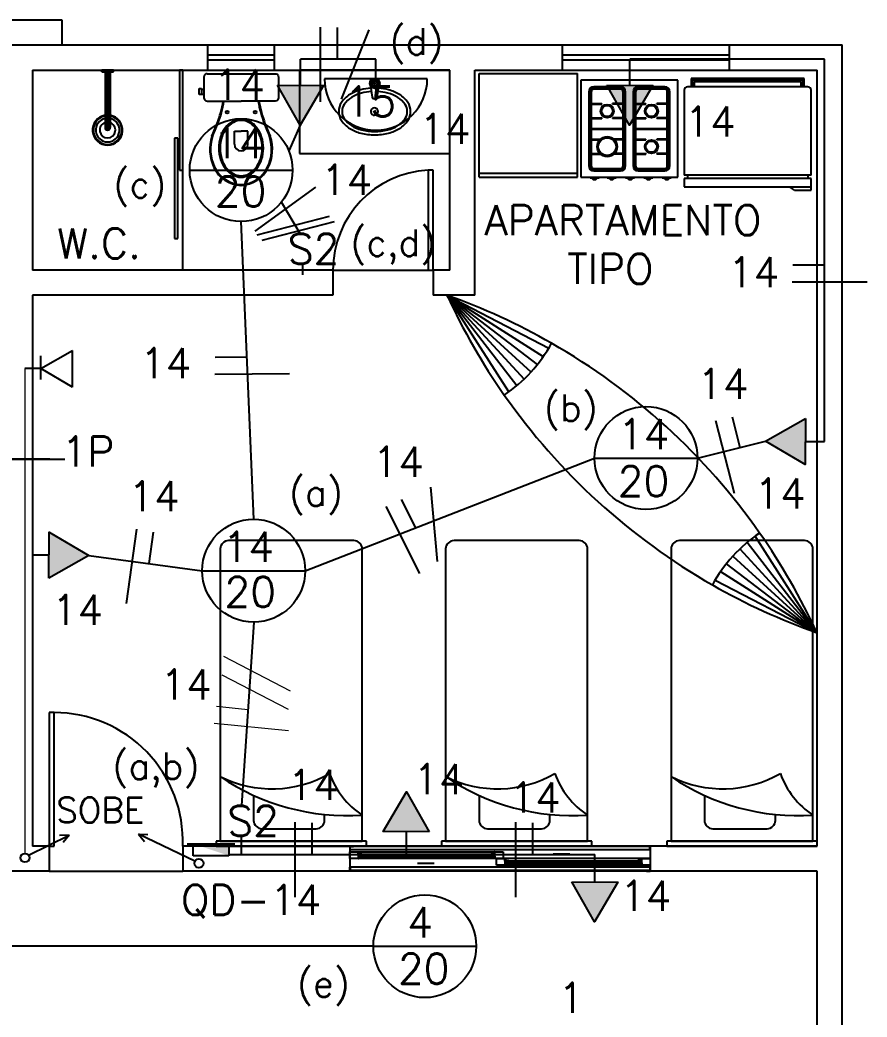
# Model space of a CAD drawing. Extents: x 1.6 to 100.8, y -3.3 to 55.9.
# Drawn here: x 59.23 to 64.31, y 29.03 to 35 of the extents above; entities that cross this region are included whole.
import ezdxf

# ---------------------------------------------------------------- set-up
doc = ezdxf.new("R2010")
doc.units = 0
doc.header["$MEASUREMENT"] = 0
doc.linetypes.add('HIDDEN', pattern=[0.375, 0.25, -0.125])
doc.layers.get('0').update_dxf_attribs({"linetype": 'CONTINUOUS'})
for name, color, linetype in [('2-MATERIAIS', 2, 'CONTINUOUS'), ('FIACAO', 6, 'CONTINUOUS'), ('QUADROS', 30, 'CONTINUOUS'), ('Texto', 2, 'CONTINUOUS'), ('Tub_Eletr_parede', 3, 'CONTINUOUS'), ('Tub_Tel_piso', 230, 'HIDDEN')]:
    doc.layers.add(name, color=color, linetype=linetype)
doc.styles.add('ROMANS', font='romans.shx')
doc.styles.add('TXT_TEXTO', font='ROMANS.shx')

# ---------------------------------------------------------------- blocks, each defined once
blk = doc.blocks.new('QF')
at = {"layer": 'QUADROS'}
for p, q in [((0.05, 0.2), (0.05, -0.2)), ((-0.05, -0.15), (-0.05, 0.15)), ((-0.05, 0.15), (0.05, 0.15)), ((0.05, -0.15), (-0.05, -0.15))]:
    blk.add_line(p, q, dxfattribs=at)
blk.add_solid([(-0.05, -0.15), (0.05, 0.15), (0.05, -0.15)], dxfattribs=at)

msp = doc.modelspace()

# ---------------------------------------------------------------- linework, layer by layer
at = {"color": 8}
for p, q in [((58.9831, 35.0042), (59.4831, 35.0042)), ((59.4831, 35.0042), (59.4831, 34.8542)), ((58.1081, 34.8542), (60.3581, 34.8542)), ((60.3581, 34.8542), (60.7581, 34.8542)), ((60.3581, 34.7042), (60.3581, 34.8542)), ((60.7581, 34.8542), (62.4831, 34.8542)), ((60.7581, 34.7042), (60.7581, 34.8542)), ((62.4831, 34.8542), (63.4831, 34.8542)), ((62.4831, 34.7042), (62.4831, 34.8542)), ((63.4831, 34.8542), (64.1581, 34.8542)), ((63.4831, 34.7042), (63.4831, 34.8542)), ((64.1581, 28.8542), (64.1581, 34.8542)), ((60.3581, 34.7942), (60.7581, 34.7942)), ((62.4831, 34.7942), (63.4831, 34.7942)), ((60.3581, 34.7642), (60.7581, 34.7642)), ((62.4831, 34.7642), (63.4831, 34.7642)), ((59.3081, 34.7042), (60.3581, 34.7042)), ((59.3081, 34.7042), (59.3081, 33.5042)), ((59.7931, 34.7042), (59.7231, 34.7042)), ((59.7231, 34.7042), (59.7231, 34.6942)), ((59.7231, 34.6942), (59.7931, 34.6942)), ((59.7245, 34.6942), (59.7245, 34.7042)), ((59.7271, 34.6942), (59.7271, 34.7042)), ((59.7315, 34.6942), (59.7315, 34.7042)), ((59.7385, 34.6942), (59.7385, 34.7042)), ((59.7431, 34.6942), (59.7431, 34.3592)), ((59.7438, 34.6942), (59.7438, 34.3545)), ((59.7454, 34.6942), (59.7454, 34.3512)), ((59.7485, 34.6942), (59.7485, 34.3476)), ((59.7495, 34.6942), (59.7495, 34.7042)), ((59.7537, 34.6942), (59.7537, 34.3448)), ((59.7625, 34.6942), (59.7625, 34.3448)), ((59.7667, 34.6942), (59.7667, 34.7042)), ((59.7677, 34.6942), (59.7677, 34.3476)), ((59.7708, 34.6942), (59.7708, 34.3512)), ((59.7724, 34.6942), (59.7724, 34.3545)), ((59.7731, 34.6942), (59.7731, 34.3592)), ((59.7777, 34.6942), (59.7777, 34.7042)), ((59.7847, 34.6942), (59.7847, 34.7042)), ((59.7891, 34.6942), (59.7891, 34.7042)), ((59.7917, 34.6942), (59.7917, 34.7042)), ((59.7931, 34.6942), (59.7931, 34.7042)), ((60.2081, 34.7042), (60.1881, 34.7042)), ((60.1881, 34.7042), (60.1881, 34.1042)), ((60.2081, 33.5042), (60.2081, 34.7042)), ((60.2081, 34.1042), (60.2081, 34.7042)), ((60.3358, 34.67), (60.3344, 34.6622)), ((60.3344, 34.6622), (60.3344, 34.5383)), ((60.3401, 34.6765), (60.3358, 34.67)), ((60.3466, 34.6808), (60.3401, 34.6765)), ((60.3544, 34.6822), (60.3466, 34.6808)), ((60.3544, 34.6822), (60.7618, 34.6822)), ((60.3544, 34.6822), (60.3544, 34.6822)), ((60.3581, 34.7042), (60.7581, 34.7042)), ((60.7581, 34.7042), (61.8081, 34.7042)), ((60.7618, 34.6822), (60.7618, 34.6822)), ((60.7618, 34.6822), (60.7696, 34.6808)), ((60.7696, 34.6808), (60.7754, 34.6765)), ((60.7754, 34.6765), (60.7796, 34.67)), ((60.7796, 34.67), (60.7811, 34.6622)), ((60.7811, 34.6622), (60.7811, 34.5383)), ((61.8081, 34.7042), (60.9081, 34.7042)), ((60.9081, 34.7042), (60.9081, 34.2042)), ((61.8081, 33.5042), (61.8081, 34.7042)), ((61.8081, 34.2042), (61.8081, 34.7042)), ((61.9581, 34.7042), (62.4831, 34.7042)), ((61.9581, 33.3542), (61.9581, 34.7042)), ((61.9834, 34.6834), (62.5733, 34.6834)), ((61.9834, 34.0622), (61.9834, 34.6834)), ((62.4831, 34.7042), (63.4831, 34.7042)), ((62.5733, 34.0622), (62.5733, 34.6834)), ((63.9313, 34.6524, -0.1), (63.2535, 34.6524, -0.1)), ((63.2535, 34.6524, -0.1), (63.2535, 34.6035, -0.1)), ((63.4831, 34.7042), (64.0081, 34.7042)), ((63.9313, 34.6035, -0.1), (63.9313, 34.6524, -0.1)), ((64.0081, 30.0542), (64.0081, 34.7042)), ((60.3065, 34.5748), (60.3065, 34.5927)), ((60.3065, 34.5927), (60.3215, 34.5927)), ((60.3215, 34.5927), (60.3215, 34.5899)), ((61.3328, 34.6081), (61.3425, 34.5415)), ((61.3738, 34.5416), (61.3821, 34.6062)), ((62.593, 34.6424, 0.4), (62.593, 34.0624, 0.4)), ((63.173, 34.6424, 0.4), (62.593, 34.6424, 0.4)), ((62.8305, 34.6042, 0.4), (62.6705, 34.6042, 0.4)), ((62.8305, 34.5942, 0.4), (62.6705, 34.5942, 0.4)), ((63.0955, 34.6042, 0.4), (62.9355, 34.6042, 0.4)), ((63.0955, 34.5942, 0.4), (62.9355, 34.5942, 0.4)), ((63.173, 34.0624, 0.4), (63.173, 34.6424, 0.4)), ((63.9524, 34.6035), (63.2324, 34.6035)), ((63.9224, 34.6435, -0.1), (63.2624, 34.6435, -0.1)), ((63.2624, 34.6435, -0.1), (63.2624, 34.6035, -0.1)), ((63.9123, 34.6334, -0.1), (63.2725, 34.6334, -0.1)), ((63.2725, 34.6334, -0.1), (63.2725, 34.6035, -0.1)), ((63.9123, 34.6035, -0.1), (63.9123, 34.6334, -0.1)), ((63.9224, 34.6035, -0.1), (63.9224, 34.6435, -0.1)), ((60.3065, 34.5569), (60.3065, 34.5748)), ((60.3215, 34.5569), (60.3065, 34.5569)), ((60.3215, 34.5899), (60.3215, 34.5598)), ((60.3215, 34.5899), (60.3344, 34.5899)), ((60.3215, 34.5569), (60.3215, 34.5598)), ((60.3215, 34.5598), (60.3344, 34.5598)), ((60.3344, 34.5383), (60.3344, 34.5383)), ((60.3344, 34.5383), (60.3358, 34.5305)), ((60.7811, 34.5383), (60.7796, 34.5305)), ((60.7811, 34.5383), (60.7811, 34.5383)), ((61.3504, 34.5342), (61.3658, 34.5342)), ((62.6405, 34.5742, 0.4), (62.6405, 34.1292, 0.4)), ((62.6505, 34.5742, 0.4), (62.6505, 34.1292, 0.4)), ((62.6555, 34.5742, 0.4), (62.6555, 34.1292, 0.4)), ((62.8305, 34.5892, 0.4), (62.6705, 34.5892, 0.4)), ((62.8455, 34.1292, 0.4), (62.8455, 34.5742, 0.4)), ((62.8505, 34.1292, 0.4), (62.8505, 34.5742, 0.4)), ((62.8605, 34.1292, 0.4), (62.8605, 34.5742, 0.4)), ((62.9055, 34.5742, 0.4), (62.9055, 34.1292, 0.4)), ((62.9155, 34.5742, 0.4), (62.9155, 34.1292, 0.4)), ((62.9205, 34.5742, 0.4), (62.9205, 34.1292, 0.4)), ((63.0955, 34.5892, 0.4), (62.9355, 34.5892, 0.4)), ((63.1105, 34.1292, 0.4), (63.1105, 34.5742, 0.4)), ((63.1155, 34.1292, 0.4), (63.1155, 34.5742, 0.4)), ((63.1255, 34.1292, 0.4), (63.1255, 34.5742, 0.4)), ((63.2124, 34.5835), (63.2124, 34.0735)), ((63.9724, 34.0735), (63.9724, 34.5835)), ((60.3358, 34.5305), (60.3401, 34.524)), ((60.3401, 34.524), (60.3466, 34.5197)), ((60.3466, 34.5197), (60.3544, 34.5183)), ((60.3544, 34.5183), (60.5577, 34.5183)), ((60.4554, 34.5176), (60.4556, 34.5183)), ((60.4554, 34.5176), (60.4554, 34.5176)), ((60.7618, 34.5183), (60.5577, 34.5183)), ((60.6601, 34.5176), (60.6599, 34.5183)), ((60.6601, 34.5176), (60.6601, 34.5176)), ((60.7696, 34.5197), (60.7618, 34.5183)), ((60.7754, 34.524), (60.7696, 34.5197)), ((60.7796, 34.5305), (60.7754, 34.524)), ((62.6555, 34.5042, 0.4), (62.7181, 34.5042, 0.4)), ((62.6555, 34.4992, 0.4), (62.7181, 34.4992, 0.4)), ((62.7181, 34.4992, 0.4), (62.7181, 34.5042, 0.4)), ((62.7828, 34.4992, 0.4), (62.7828, 34.5042, 0.4)), ((62.8455, 34.5042, 0.4), (62.7828, 34.5042, 0.4)), ((62.8455, 34.4992, 0.4), (62.7828, 34.4992, 0.4)), ((62.9205, 34.5042, 0.4), (62.9831, 34.5042, 0.4)), ((62.9205, 34.4992, 0.4), (62.9831, 34.4992, 0.4)), ((62.9831, 34.4992, 0.4), (62.9831, 34.5042, 0.4)), ((63.0478, 34.4992, 0.4), (63.0478, 34.5042, 0.4)), ((63.1105, 34.5042, 0.4), (63.0478, 34.5042, 0.4)), ((63.1105, 34.4992, 0.4), (63.0478, 34.4992, 0.4)), ((62.6555, 34.4177, 0.4), (62.7181, 34.4177, 0.4)), ((62.7181, 34.4177, 0.4), (62.7181, 34.4127, 0.4)), ((62.8455, 34.4177, 0.4), (62.7828, 34.4177, 0.4)), ((62.7828, 34.4177, 0.4), (62.7828, 34.4127, 0.4)), ((62.9205, 34.4177, 0.4), (62.9831, 34.4177, 0.4)), ((62.9831, 34.4177, 0.4), (62.9831, 34.4127, 0.4)), ((63.0478, 34.4177, 0.4), (63.0478, 34.4127, 0.4)), ((63.1105, 34.4177, 0.4), (63.0478, 34.4177, 0.4)), ((62.6555, 34.4127, 0.4), (62.7181, 34.4127, 0.4)), ((62.6555, 34.3542, 0.4), (62.8455, 34.3542, 0.4)), ((62.8455, 34.4127, 0.4), (62.7828, 34.4127, 0.4)), ((62.9205, 34.4127, 0.4), (62.9831, 34.4127, 0.4)), ((62.9205, 34.3542, 0.4), (63.1105, 34.3542, 0.4)), ((63.1105, 34.4127, 0.4), (63.0478, 34.4127, 0.4)), ((60.1781, 34.2954), (60.1581, 34.2954)), ((60.1581, 34.2954), (60.1581, 33.6954)), ((60.1781, 33.6954), (60.1781, 34.2954)), ((60.5177, 34.2599), (60.5177, 34.3372)), ((60.5177, 34.3372), (60.5585, 34.3372)), ((60.5985, 34.3372), (60.5577, 34.3372)), ((60.5985, 34.2599), (60.5985, 34.3372)), ((62.6555, 34.3492, 0.4), (62.8455, 34.3492, 0.4)), ((62.9205, 34.3492, 0.4), (63.1105, 34.3492, 0.4)), ((62.6555, 34.2906, 0.4), (62.7181, 34.2906, 0.4)), ((62.6555, 34.2856, 0.4), (62.7181, 34.2856, 0.4)), ((62.7181, 34.2856, 0.4), (62.7181, 34.2906, 0.4)), ((62.7828, 34.2856, 0.4), (62.7828, 34.2906, 0.4)), ((62.8455, 34.2906, 0.4), (62.7828, 34.2906, 0.4)), ((62.8455, 34.2856, 0.4), (62.7828, 34.2856, 0.4)), ((62.9205, 34.2906, 0.4), (62.9831, 34.2906, 0.4)), ((62.9205, 34.2856, 0.4), (62.9831, 34.2856, 0.4)), ((62.9831, 34.2856, 0.4), (62.9831, 34.2906, 0.4)), ((63.0478, 34.2856, 0.4), (63.0478, 34.2906, 0.4)), ((63.1105, 34.2906, 0.4), (63.0478, 34.2906, 0.4)), ((63.1105, 34.2856, 0.4), (63.0478, 34.2856, 0.4)), ((60.9081, 34.2042), (61.8081, 34.2042)), ((62.6555, 34.2042, 0.4), (62.7181, 34.2042, 0.4)), ((62.6555, 34.1992, 0.4), (62.7181, 34.1992, 0.4)), ((62.7181, 34.2042, 0.4), (62.7181, 34.1992, 0.4)), ((62.8455, 34.2042, 0.4), (62.7828, 34.2042, 0.4)), ((62.7828, 34.2042, 0.4), (62.7828, 34.1992, 0.4)), ((62.8455, 34.1992, 0.4), (62.7828, 34.1992, 0.4)), ((62.9205, 34.2042, 0.4), (62.9831, 34.2042, 0.4)), ((62.9205, 34.1992, 0.4), (62.9831, 34.1992, 0.4)), ((62.9831, 34.2042, 0.4), (62.9831, 34.1992, 0.4)), ((63.0478, 34.2042, 0.4), (63.0478, 34.1992, 0.4)), ((63.1105, 34.2042, 0.4), (63.0478, 34.2042, 0.4)), ((63.1105, 34.1992, 0.4), (63.0478, 34.1992, 0.4)), ((60.1881, 34.1042), (60.2081, 34.1042)), ((61.7081, 34.1042), (61.6781, 34.1042)), ((61.6781, 34.1042), (61.6781, 33.5042)), ((61.7081, 33.5042), (61.7081, 34.1042)), ((61.9834, 34.0859), (62.5733, 34.0859)), ((61.9834, 34.0622), (62.5733, 34.0622)), ((62.593, 34.0624, 0.4), (63.173, 34.0624, 0.4)), ((62.6478, 34.0583, 0.4), (62.7017, 34.0583, 0.4)), ((62.6582, 34.0561, 0.4), (62.6671, 34.0472, 0.4)), ((62.6913, 34.0561, 0.4), (62.6582, 34.0561, 0.4)), ((62.6705, 34.1142, 0.4), (62.8305, 34.1142, 0.4)), ((62.6705, 34.1092, 0.4), (62.8305, 34.1092, 0.4)), ((62.6705, 34.0992, 0.4), (62.8305, 34.0992, 0.4)), ((62.6826, 34.0472, 0.4), (62.6913, 34.0561, 0.4)), ((62.7505, 34.0583, 0.4), (62.8044, 34.0583, 0.4)), ((62.7609, 34.0561, 0.4), (62.7699, 34.0472, 0.4)), ((62.794, 34.0561, 0.4), (62.7609, 34.0561, 0.4)), ((62.7854, 34.0472, 0.4), (62.794, 34.0561, 0.4)), ((62.8605, 34.0583, 0.4), (62.9144, 34.0583, 0.4)), ((62.8709, 34.0561, 0.4), (62.8799, 34.0472, 0.4)), ((62.904, 34.0561, 0.4), (62.8709, 34.0561, 0.4)), ((62.8954, 34.0472, 0.4), (62.904, 34.0561, 0.4)), ((62.9355, 34.1142, 0.4), (63.0955, 34.1142, 0.4)), ((62.9355, 34.1092, 0.4), (63.0955, 34.1092, 0.4)), ((62.9355, 34.0992, 0.4), (63.0955, 34.0992, 0.4)), ((62.9705, 34.0583, 0.4), (63.0244, 34.0583, 0.4)), ((62.9809, 34.0561, 0.4), (62.9899, 34.0472, 0.4)), ((63.014, 34.0561, 0.4), (62.9809, 34.0561, 0.4)), ((63.0054, 34.0472, 0.4), (63.014, 34.0561, 0.4)), ((63.0805, 34.0583, 0.4), (63.1344, 34.0583, 0.4)), ((63.0909, 34.0561, 0.4), (63.0999, 34.0472, 0.4)), ((63.124, 34.0561, 0.4), (63.0909, 34.0561, 0.4)), ((63.1154, 34.0472, 0.4), (63.124, 34.0561, 0.4)), ((63.9724, 34.0735), (63.2124, 34.0735)), ((63.2324, 34.0735), (63.2324, 34.0535)), ((63.9524, 34.0735), (63.9524, 34.0535)), ((62.6671, 34.0472, 0.4), (62.6826, 34.0472, 0.4)), ((62.7699, 34.0472, 0.4), (62.7854, 34.0472, 0.4)), ((62.8799, 34.0472, 0.4), (62.8954, 34.0472, 0.4)), ((62.9899, 34.0472, 0.4), (63.0054, 34.0472, 0.4)), ((63.0999, 34.0472, 0.4), (63.1154, 34.0472, 0.4)), ((63.9724, 34.0535), (63.2124, 34.0535)), ((63.2124, 34.0535), (63.2124, 34.0035)), ((63.2124, 34.0035), (63.9724, 34.0035)), ((63.8724, 33.9835), (63.8424, 34.0035)), ((63.9724, 33.9835), (63.9724, 34.0535)), ((63.8724, 33.9835), (63.9724, 33.9835)), ((60.1581, 33.6954), (60.1781, 33.6954)), ((61.1081, 33.5042), (59.3081, 33.5042)), ((61.1081, 33.5042), (61.7081, 33.5042)), ((61.1081, 33.5042), (61.1081, 33.3542)), ((61.6781, 33.5042), (61.7081, 33.5042)), ((61.7081, 33.5042), (61.7081, 33.3542)), ((61.8081, 33.5042), (61.7081, 33.5042)), ((61.1081, 33.3542), (59.3081, 33.3542)), ((59.3081, 33.3542), (59.3081, 30.0542)), ((61.9581, 33.3542), (61.7081, 33.3542)), ((62.2944, 32.8947), (61.7908, 33.3542)), ((62.333, 32.94), (61.7908, 33.3542)), ((61.7908, 33.3542), (62.2525, 32.8526)), ((62.2085, 32.8124), (61.7908, 33.3542)), ((61.7908, 33.3542), (62.368, 32.9883)), ((62.1613, 32.7755), (61.7908, 33.3542)), ((61.7908, 33.3542), (62.4006, 33.0384)), ((64.0071, 31.3322), (63.6369, 31.9106)), ((61.2331, 31.8842), (60.4831, 31.8842)), ((62.5831, 31.8842), (61.8331, 31.8842)), ((63.9331, 31.8842), (63.1831, 31.8842)), ((64.0071, 31.3322), (63.5899, 31.8735)), ((60.4331, 31.8342), (60.4331, 30.0842)), ((61.2831, 30.0842), (61.2831, 31.8342)), ((61.7831, 31.8342), (61.7831, 30.0842)), ((62.6331, 30.0842), (62.6331, 31.8342)), ((63.1331, 31.8342), (63.1331, 30.0842)), ((63.5035, 31.7917), (64.0071, 31.3322)), ((63.545, 31.8343), (64.0071, 31.3322)), ((63.9831, 30.0842), (63.9831, 31.8342)), ((64.0071, 31.3322), (63.4654, 31.746)), ((63.4293, 31.6985), (64.0071, 31.3322)), ((63.3969, 31.6482), (64.0071, 31.3322)), ((59.4381, 30.8542), (59.4081, 30.8542)), ((59.4081, 30.8542), (59.4081, 30.0542)), ((59.4381, 30.0542), (59.4381, 30.8542)), ((60.633, 30.3512), (60.633, 30.2081)), ((61.983, 30.3512), (61.983, 30.2081)), ((63.333, 30.3512), (63.333, 30.2081)), ((61.0579, 30.2081), (61.0579, 30.2435)), ((62.4079, 30.2081), (62.4079, 30.2435)), ((63.7579, 30.2081), (63.7579, 30.2435)), ((60.683, 30.1581), (61.0079, 30.1581)), ((62.033, 30.1581), (62.3579, 30.1581)), ((63.383, 30.1581), (63.7079, 30.1581)), ((59.4081, 30.0542), (59.3081, 30.0542)), ((59.4081, 30.0542), (59.4081, 29.9042)), ((59.4081, 30.0542), (59.4381, 30.0542)), ((61.2081, 30.0542), (60.2081, 30.0542)), ((60.2081, 30.0542), (60.2081, 29.9042)), ((61.3081, 30.0842), (60.4081, 30.0842)), ((60.4081, 30.0842), (60.4081, 30.0542)), ((60.4081, 30.0542), (61.3081, 30.0542)), ((60.4331, 30.0842), (61.2831, 30.0842)), ((61.2081, 30.0542), (61.2081, 29.9042)), ((61.2311, 30.0542), (61.2081, 30.0542)), ((61.2081, 30.0542), (61.2081, 30.0312)), ((63.0081, 30.0542), (61.2111, 30.0542)), ((61.2311, 30.0512), (61.2311, 30.0542)), ((61.3081, 30.0542), (61.3081, 30.0842)), ((62.6581, 30.0842), (61.7581, 30.0842)), ((61.7581, 30.0842), (61.7581, 30.0542)), ((61.7581, 30.0542), (62.6581, 30.0542)), ((61.7831, 30.0842), (62.6331, 30.0842)), ((62.6581, 30.0542), (62.6581, 30.0842)), ((62.9851, 30.0512), (62.9851, 30.0542)), ((62.9851, 30.0542), (63.0081, 30.0542)), ((64.0081, 30.0542), (63.0081, 30.0542)), ((63.0081, 30.0542), (63.0081, 29.9042)), ((63.0081, 30.0542), (63.0081, 30.0312)), ((64.0081, 30.0842), (63.1081, 30.0842)), ((63.1081, 30.0842), (63.1081, 30.0542)), ((63.1081, 30.0542), (64.0081, 30.0542)), ((63.1331, 30.0842), (63.9831, 30.0842)), ((64.0081, 30.0542), (64.0081, 30.0842)), ((61.2081, 30.0312), (61.2111, 30.0312)), ((61.2081, 30.0192), (62.1281, 30.0192)), ((61.2081, 29.9792), (61.2081, 30.0192)), ((61.2081, 30.0192), (61.2581, 30.0192)), ((63.0051, 30.0512), (61.2111, 30.0512)), ((61.2111, 30.0312), (61.2111, 30.0512)), ((61.2111, 30.0512), (61.2311, 30.0512)), ((63.0051, 30.0312), (61.2111, 30.0312)), ((61.2581, 30.0192), (61.2611, 30.0192)), ((61.2581, 30.0042), (61.2581, 30.0192)), ((61.2581, 30.0192), (61.2581, 29.9792)), ((61.2811, 30.0042), (61.2581, 30.0042)), ((61.2581, 30.0042), (61.2581, 29.9942)), ((62.0781, 30.0042), (61.2581, 30.0042)), ((61.2811, 29.9942), (61.2581, 29.9942)), ((61.2581, 29.9942), (61.2581, 29.9792)), ((61.2581, 29.9942), (62.0781, 29.9942)), ((61.2611, 30.0192), (61.2611, 30.0072)), ((61.2611, 30.0072), (61.2811, 30.0072)), ((61.2811, 30.0072), (61.2811, 30.0042)), ((61.2811, 29.9912), (61.2811, 29.9942)), ((62.0751, 30.0072), (62.0551, 30.0072)), ((62.0551, 30.0072), (62.0551, 30.0042)), ((62.0551, 30.0042), (62.0781, 30.0042)), ((62.0551, 29.9912), (62.0551, 29.9942)), ((62.0551, 29.9942), (62.0781, 29.9942)), ((62.0781, 30.0192), (62.0751, 30.0192)), ((62.0751, 30.0192), (62.0751, 30.0072)), ((62.0781, 30.0042), (62.0781, 30.0192)), ((62.0781, 29.9792), (62.0781, 30.0192)), ((62.0781, 30.0192), (62.1281, 30.0192)), ((62.0781, 29.9942), (62.0781, 30.0042)), ((62.0781, 29.9942), (62.0781, 29.9792)), ((62.1281, 30.0192), (62.1281, 29.9792)), ((62.4777, 30.005), (62.4277, 30.005)), ((62.5277, 30.005), (62.4777, 30.005)), ((63.0051, 30.0512), (62.9851, 30.0512)), ((63.0051, 30.0312), (63.0051, 30.0512)), ((63.0081, 30.0312), (63.0051, 30.0312)), ((63.0081, 29.9792), (61.2081, 29.9792)), ((61.2581, 29.9792), (61.2081, 29.9792)), ((61.2581, 29.9792), (61.2611, 29.9792)), ((61.2611, 29.9792), (61.2611, 29.9912)), ((61.2611, 29.9912), (61.2811, 29.9912)), ((61.6145, 29.9523), (61.6645, 29.9523)), ((61.6645, 29.9523), (61.7145, 29.9523)), ((62.0751, 29.9912), (62.0551, 29.9912)), ((62.0751, 29.9792), (62.0751, 29.9912)), ((62.0781, 29.9792), (62.0751, 29.9792)), ((62.1281, 29.9792), (62.0781, 29.9792)), ((62.0881, 29.9392), (62.0881, 29.9792)), ((62.0881, 29.9792), (62.1381, 29.9792)), ((63.0081, 29.9392), (62.0881, 29.9392)), ((62.1381, 29.9392), (62.0881, 29.9392)), ((62.1381, 29.9792), (62.1411, 29.9792)), ((62.1381, 29.9642), (62.1381, 29.9792)), ((62.1381, 29.9792), (62.1381, 29.9392)), ((62.1381, 29.9642), (62.1381, 29.9542)), ((62.9581, 29.9642), (62.1381, 29.9642)), ((62.1611, 29.9642), (62.1381, 29.9642)), ((62.1381, 29.9542), (62.9581, 29.9542)), ((62.1611, 29.9542), (62.1381, 29.9542)), ((62.1381, 29.9542), (62.1381, 29.9392)), ((62.1381, 29.9392), (62.1411, 29.9392)), ((62.1411, 29.9792), (62.1411, 29.9672)), ((62.1411, 29.9672), (62.1611, 29.9672)), ((62.1411, 29.9392), (62.1411, 29.9512)), ((62.1411, 29.9512), (62.1611, 29.9512)), ((62.1611, 29.9672), (62.1611, 29.9642)), ((62.1611, 29.9512), (62.1611, 29.9542)), ((62.9551, 29.9672), (62.9351, 29.9672)), ((62.9351, 29.9672), (62.9351, 29.9642)), ((62.9351, 29.9642), (62.9581, 29.9642)), ((62.9351, 29.9512), (62.9351, 29.9542)), ((62.9351, 29.9542), (62.9581, 29.9542)), ((62.9551, 29.9512), (62.9351, 29.9512)), ((62.9581, 29.9792), (62.9551, 29.9792)), ((62.9551, 29.9792), (62.9551, 29.9672)), ((62.9551, 29.9392), (62.9551, 29.9512)), ((62.9581, 29.9392), (62.9551, 29.9392)), ((62.9581, 29.9642), (62.9581, 29.9792)), ((62.9581, 29.9392), (62.9581, 29.9792)), ((62.9581, 29.9792), (63.0081, 29.9792)), ((62.9581, 29.9542), (62.9581, 29.9642)), ((62.9581, 29.9542), (62.9581, 29.9392)), ((63.0081, 29.9392), (62.9581, 29.9392)), ((63.0081, 29.9792), (63.0081, 29.9392)), ((59.4081, 29.9042), (59.0581, 29.9042)), ((59.4081, 29.9042), (60.2081, 29.9042)), ((61.2081, 29.9042), (60.2081, 29.9042)), ((61.2081, 29.9272), (61.2111, 29.9272)), ((61.2081, 29.9042), (61.2081, 29.9272)), ((61.2311, 29.9042), (61.2081, 29.9042)), ((63.0051, 29.9272), (61.2111, 29.9272)), ((61.2111, 29.9272), (61.2111, 29.9072)), ((63.0051, 29.9072), (61.2111, 29.9072)), ((61.2111, 29.9072), (61.2311, 29.9072)), ((63.0051, 29.9042), (61.2111, 29.9042)), ((61.2311, 29.9072), (61.2311, 29.9042)), ((63.0051, 29.9072), (62.9851, 29.9072)), ((62.9851, 29.9072), (62.9851, 29.9042)), ((62.9851, 29.9042), (63.0081, 29.9042)), ((63.0081, 29.9272), (63.0051, 29.9272)), ((63.0051, 29.9272), (63.0051, 29.9072)), ((63.0081, 29.9042), (63.0081, 29.9272)), ((64.0081, 29.9042), (63.0081, 29.9042)), ((64.0081, 28.8542), (64.0081, 29.9042))]:
    msp.add_line(p, q, dxfattribs=at)
for centre, radius in [((61.3581, 34.6242), 0.03), ((61.3581, 34.6242), 0.0261), ((61.3581, 34.6242), 0.0151), ((61.3581, 34.6242), 0.00444), ((62.7505, 34.4584, 0.4), 0.04), ((62.7505, 34.4584, 0.4), 0.033), ((63.0155, 34.4584, 0.4), 0.04), ((63.0155, 34.4584, 0.4), 0.033), ((60.474, 34.4514), 0.00752), ((60.6422, 34.4514), 0.00752), ((62.7505, 34.2449, 0.4), 0.06), ((62.7505, 34.2449, 0.4), 0.053), ((63.0155, 34.2449, 0.4), 0.04), ((63.0155, 34.2449, 0.4), 0.033)]:
    msp.add_circle(centre, radius, dxfattribs=at)
for centre, radius, start, end in [((61.36, 34.2468), 0.3489, 94.15013, 104.16933), ((61.332, 34.6392), 0.0151, 270, 30), ((61.332, 34.6091), 0.0151, 330, 90), ((61.3581, 34.6543), 0.0151, 210, 330), ((61.3581, 34.5941), 0.0151, 30, 150), ((61.3842, 34.6392), 0.0151, 150, 270), ((61.3842, 34.6091), 0.0151, 90, 210), ((61.3553, 34.2458), 0.3499, 75.83714, 85.84591), ((62.6705, 34.5742, 0.4), 0.03, 90, 180), ((62.6705, 34.5742, 0.4), 0.02, 90, 180), ((62.8305, 34.5742, 0.4), 0.03, 0, 90), ((62.8305, 34.5742, 0.4), 0.02, 0, 90), ((62.9355, 34.5742, 0.4), 0.03, 90, 180), ((62.9355, 34.5742, 0.4), 0.02, 90, 180), ((63.0955, 34.5742, 0.4), 0.03, 0, 90), ((63.0955, 34.5742, 0.4), 0.02, 360, 90), ((63.2324, 34.5835), 0.02, 90, 180), ((63.9524, 34.5835), 0.02, 0, 90), ((61.2951, 34.4169), 0.1648, 121.51159, 145.95593), ((61.2951, 34.4169), 0.1448, 121.51159, 145.95593), ((61.3329, 34.3552), 0.2372, 104.24882, 121.51159), ((61.3329, 34.3552), 0.2172, 104.24882, 121.51159), ((61.3627, 34.2337), 0.3423, 94.20481, 104.06872), ((61.3504, 34.5422), 0.008, 185.23118, 269.96934), ((61.3658, 34.5422), 0.008, 269.96934, 355.87254), ((61.3577, 34.2575), 0.318, 75.75118, 86.33479), ((61.3826, 34.3552), 0.2172, 58.48841, 75.75118), ((61.3826, 34.3552), 0.2372, 58.48841, 75.75118), ((61.4204, 34.4169), 0.1448, 34.04407, 58.48841), ((61.4204, 34.4169), 0.1648, 34.04407, 58.48841), ((62.6705, 34.5742, 0.4), 0.015, 90, 180), ((62.8305, 34.5742, 0.4), 0.015, 0, 90), ((62.9355, 34.5742, 0.4), 0.015, 90, 180), ((63.0955, 34.5742, 0.4), 0.015, 360, 90), ((59.6993, 34.6487), 0.7626, 339.69088, 350.16298), ((59.6993, 34.6487), 0.7673, 339.69088, 350.16298), ((61.4161, 34.6487), 0.7673, 189.83702, 200.30912), ((61.4161, 34.6487), 0.7626, 189.83702, 200.30912), ((61.2379, 34.4556), 0.0957, 145.95593, 180), ((61.2379, 34.4556), 0.0757, 145.95593, 180), ((61.3561, 34.4551), 0.0218, 319.23397, 139.23397), ((61.4776, 34.4556), 0.0757, 0, 34.04407), ((61.4776, 34.4556), 0.0957, 0, 34.04407), ((59.7581, 34.3442), 0.09, 99.59407, 80.40593), ((59.7581, 34.3442), 0.0854, 100.80692, 79.19308), ((59.7581, 34.3442), 0.0709, 102.20911, 77.79089), ((61.2379, 34.4556), 0.0957, 180, 214.04407), ((61.2379, 34.4556), 0.0757, 180, 214.04407), ((61.3561, 34.4551), 0.0218, 139.23397, 319.23397), ((61.4776, 34.4556), 0.0757, 325.95593, 360), ((61.4776, 34.4556), 0.0957, 325.95593, 360), ((59.7581, 34.3442), 0.0469, 108.64821, 71.35179), ((59.7581, 34.3638), 0.0157, 197.12694, 342.87306), ((59.7581, 34.361), 0.0151, 186.75622, 353.24378), ((59.7581, 34.3745), 0.0215, 225.64197, 314.35803), ((59.7581, 34.3592), 0.015, 180, 0), ((33.7451, 45.4208), 28.863, 337.3538, 337.51832), ((35.1832, 44.8221), 27.3099, 337.35144, 337.52574), ((60.605, 34.2507), 0.1784, 142.51776, 162.37842), ((60.604, 34.2504), 0.1702, 142.51776, 162.37842), ((60.5761, 34.2728), 0.142, 118.37615, 142.51776), ((60.5757, 34.2721), 0.1345, 118.37615, 142.51776), ((60.5577, 34.3068), 0.1034, 90, 118.37615), ((60.5577, 34.3054), 0.0966, 90, 118.37615), ((60.5577, 34.3068), 0.1034, 61.62385, 90), ((60.5577, 34.3054), 0.0966, 61.62385, 90), ((60.5397, 34.2721), 0.1345, 37.48224, 61.62385), ((60.5394, 34.2728), 0.142, 37.48224, 61.62385), ((60.5114, 34.2504), 0.1702, 17.62158, 37.48224), ((60.5105, 34.2507), 0.1784, 17.62158, 37.48224), ((85.9323, 44.8221), 27.3099, 202.47426, 202.64856), ((87.3704, 45.4208), 28.863, 202.48168, 202.6462), ((61.2951, 34.4942), 0.1648, 214.04407, 238.48841), ((61.2951, 34.4942), 0.1448, 214.04407, 238.48841), ((61.3329, 34.5559), 0.2372, 238.48841, 255.75118), ((61.3329, 34.5559), 0.2172, 238.48841, 255.75118), ((61.3826, 34.5559), 0.2172, 284.24882, 301.51159), ((61.3826, 34.5559), 0.2372, 284.24882, 301.51159), ((61.4204, 34.4942), 0.1448, 301.51159, 325.95593), ((61.4204, 34.4942), 0.1648, 301.51159, 325.95593), ((60.6252, 34.2291), 0.2549, 162.09039, 205.44583), ((60.6215, 34.2288), 0.2467, 161.86702, 205.76246), ((60.6505, 34.2362), 0.2261, 162.37842, 180), ((60.6486, 34.2362), 0.2169, 162.37842, 180), ((60.4669, 34.2362), 0.2169, 0, 17.62158), ((60.465, 34.2362), 0.2261, 0, 17.62158), ((60.494, 34.2288), 0.2467, 334.23754, 18.13298), ((60.4902, 34.2291), 0.2549, 334.55417, 17.90961), ((61.3577, 34.6536), 0.338, 255.75118, 270), ((61.3577, 34.6536), 0.318, 255.75118, 270), ((61.3577, 34.6536), 0.318, 270, 284.24882), ((61.3577, 34.6536), 0.338, 270, 284.24882), ((60.6505, 34.2362), 0.2261, 180, 197.62158), ((60.6486, 34.2362), 0.2169, 180, 197.62158), ((60.5581, 34.2599), 0.0404, 180, 0), ((60.4669, 34.2362), 0.2169, 342.37842, 0), ((60.465, 34.2362), 0.2261, 342.37842, 0), ((60.566, 34.2021), 0.1898, 205.76246, 267.20811), ((60.566, 34.2021), 0.1851, 205.76246, 267.20811), ((60.605, 34.2218), 0.1784, 197.62158, 217.48224), ((60.604, 34.2221), 0.1702, 197.62158, 217.48224), ((60.5757, 34.2004), 0.1345, 217.48224, 241.62385), ((60.5494, 34.2021), 0.1851, 272.79189, 334.23754), ((60.5494, 34.2021), 0.1898, 272.79189, 334.23754), ((60.5397, 34.2004), 0.1345, 298.37615, 322.51776), ((60.5114, 34.2221), 0.1702, 322.51776, 342.37842), ((60.5105, 34.2218), 0.1784, 322.51776, 342.37842), ((62.6705, 34.1292, 0.4), 0.03, 180, 270), ((62.6705, 34.1292, 0.4), 0.02, 180, 270), ((62.6705, 34.1292, 0.4), 0.015, 180, 270), ((62.8305, 34.1292, 0.4), 0.03, 270, 0), ((62.8305, 34.1292, 0.4), 0.02, 270, 360), ((62.8305, 34.1292, 0.4), 0.015, 270, 360), ((62.9355, 34.1292, 0.4), 0.03, 180, 270), ((62.9355, 34.1292, 0.4), 0.02, 180, 270), ((62.9355, 34.1292, 0.4), 0.015, 180, 270), ((63.0955, 34.1292, 0.4), 0.015, 270, 0), ((63.0955, 34.1292, 0.4), 0.02, 270, 0), ((63.0955, 34.1292, 0.4), 0.03, 270, 0), ((60.5761, 34.1997), 0.142, 217.48224, 241.62385), ((60.5577, 34.1657), 0.1034, 241.62385, 270), ((60.5577, 34.1671), 0.0966, 241.62385, 270), ((60.5577, 34.1671), 0.0966, 270, 298.37615), ((60.5577, 34.1657), 0.1034, 270, 298.37615), ((60.5394, 34.1997), 0.142, 298.37615, 322.51776), ((61.7089, 33.5042), 0.6008, 92.9376, 180), ((60.5039, 29.718), 3.8571, 60.25838, 70.51033), ((65.294, 34.9684), 3.8571, 204.73957, 214.99153), ((61.6399, 33.4919), 0.886, 303.89891, 331.351), ((60.5039, 29.718), 3.8571, 34.99153, 60.25838), ((65.294, 34.9684), 3.8571, 214.99153, 240.25838), ((64.158, 31.1945), 0.886, 123.89891, 151.351), ((60.5039, 29.718), 3.8571, 24.73957, 34.99153), ((60.4831, 31.8342), 0.05, 90, 180), ((61.2331, 31.8342), 0.05, 360, 90), ((61.8331, 31.8342), 0.05, 90, 180), ((62.5831, 31.8342), 0.05, 360, 90), ((63.1831, 31.8342), 0.05, 90, 180), ((63.9331, 31.8342), 0.05, 360, 90), ((65.294, 34.9684), 3.8571, 240.25838, 250.51033), ((59.4381, 30.0836), 0.7706, 357.81062, 90), ((60.743, 31.092), 0.6947, 243.50878, 299.77524), ((61.1932, 31.591), 1.3543, 235.85456, 273.80423), ((61.5606, 30.6579), 0.502, 199.67399, 236.43082), ((62.093, 31.092), 0.6947, 243.50878, 299.77524), ((62.5432, 31.591), 1.3543, 235.85456, 273.80423), ((62.9106, 30.6579), 0.502, 199.67399, 236.43082), ((63.443, 31.092), 0.6947, 243.50878, 299.77524), ((63.8932, 31.591), 1.3543, 235.85456, 273.80423), ((64.2606, 30.6579), 0.502, 199.67399, 236.43082), ((60.683, 30.3512), 0.05, 172.39713, 180), ((62.033, 30.3512), 0.05, 172.39713, 180), ((63.383, 30.3512), 0.05, 172.39713, 180), ((60.683, 30.2081), 0.05, 180, 270), ((61.0079, 30.2081), 0.05, 270, 0), ((62.033, 30.2081), 0.05, 180, 270), ((62.3579, 30.2081), 0.05, 270, 0), ((63.383, 30.2081), 0.05, 180, 270), ((63.7079, 30.2081), 0.05, 270, 0)]:
    msp.add_arc(centre, radius, start, end, dxfattribs=at)
at = {"layer": '2-MATERIAIS', "color": 4}
for p, q in [((60.9127, 34.6129), (60.9127, 34.7129)), ((62.8857, 34.6129), (62.8857, 34.7129)), ((63.9382, 32.4779), (64.0382, 32.4779)), ((59.408, 31.7972), (59.308, 31.7972)), ((61.5465, 30.1402), (61.5465, 30.0402)), ((62.6761, 29.8393), (62.6761, 29.9393))]:
    msp.add_line(p, q, dxfattribs=at)
at = {"layer": '2-MATERIAIS', "linetype": 'Continuous'}
for p, q in [((61.673, 34.6517), (61.0567, 34.6517)), ((60.25, 34.1042), (60.8662, 34.1042)), ((62.675, 32.3792), (63.2912, 32.3792)), ((60.325, 31.7042), (60.9412, 31.7042)), ((61.35, 29.4542), (61.9662, 29.4542))]:
    msp.add_line(p, q, dxfattribs=at)
at = {"layer": '2-MATERIAIS', "color": 21}
for p, q in [((59.3583, 32.9161), (59.5484, 33.0239)), ((59.3583, 32.8489), (59.3583, 32.9918)), ((59.5484, 32.8043), (59.5484, 33.0239)), ((59.3583, 32.9161), (59.2629, 32.9161)), ((59.5484, 32.8043), (59.3583, 32.9161))]:
    msp.add_line(p, q, dxfattribs=at)
at = {"layer": '2-MATERIAIS', "color": 4}
for points in [[(60.7749, 34.614), (61.0506, 34.6118), (60.9109, 34.3742)], [(62.7479, 34.614), (63.0235, 34.6118), (62.8838, 34.3742)], [(63.9392, 32.6158), (63.9371, 32.3401), (63.6994, 32.4798)], [(59.4069, 31.6594), (59.4091, 31.935), (59.6467, 31.7953)], [(61.6844, 30.1391), (61.4087, 30.1413), (61.5484, 30.3789)], [(62.5383, 29.8404), (62.8139, 29.8383), (62.6743, 29.6006)]]:
    msp.add_lwpolyline(points, close=True, dxfattribs=at)
at = {"layer": '2-MATERIAIS', "linetype": 'Continuous'}
for centre in [(60.5581, 34.1042), (62.9831, 32.3792), (60.6331, 31.7042), (61.6581, 29.4542)]:
    msp.add_circle(centre, 0.3081, dxfattribs=at)
msp.add_arc((61.3649, 34.6517), 0.3081, 180, 0, dxfattribs=at)
at = {"layer": '2-MATERIAIS', "color": 4}
for points in [[(60.7749, 34.614), (60.9109, 34.3742), (61.0506, 34.6118)], [(62.7479, 34.614), (62.8838, 34.3742), (63.0235, 34.6118)], [(63.9392, 32.6158), (63.6994, 32.4798), (63.9371, 32.3401)], [(59.4069, 31.6594), (59.6467, 31.7953), (59.4091, 31.935)], [(61.6844, 30.1391), (61.5484, 30.3789), (61.4087, 30.1413)], [(62.5383, 29.8404), (62.6743, 29.6006), (62.8139, 29.8383)]]:
    msp.add_solid(points, dxfattribs=at)
at = {"layer": 'FIACAO'}
for p, q in [((61.0308, 34.9617), (61.0308, 34.5133)), ((61.1328, 34.9581), (61.1328, 34.7685)), ((61.3231, 34.9457), (61.158, 34.5288)), ((61.0035, 34.0029), (60.641, 33.739)), ((61.086, 33.8274), (60.6517, 33.7155)), ((61.1162, 33.795), (60.682, 33.6831)), ((63.8624, 33.5361), (64.052, 33.5361)), ((63.8588, 33.4341), (64.3072, 33.4341)), ((60.4027, 32.9828), (60.5922, 32.9846)), ((60.4, 32.8808), (60.8484, 32.885)), ((63.4986, 32.6255), (63.5459, 32.442)), ((63.399, 32.6036), (63.5109, 32.1694)), ((59.4126, 32.3727), (58.9642, 32.3727)), ((59.0536, 32.3727), (59.502, 32.3727)), ((61.6931, 32.2052), (61.7322, 31.7585)), ((61.4246, 32.0887), (61.6254, 31.6877)), ((61.5174, 32.1311), (61.6023, 31.9616)), ((59.9307, 31.9521), (59.8697, 31.5079)), ((60.0312, 31.9346), (60.0054, 31.7468)), ((60.8796, 30.1974), (60.8796, 29.749)), ((60.9816, 30.1938), (60.9816, 30.0042)), ((62.2017, 30.1974), (62.2017, 29.749)), ((62.3036, 30.1938), (62.3036, 30.0042))]:
    msp.add_line(p, q, dxfattribs=at)
at = {"layer": 'FIACAO', "lineweight": 15}
for p, q in [((60.4527, 31.1911), (60.8508, 30.9848)), ((60.4415, 31.0802), (60.8396, 30.874)), ((60.41, 30.8922), (60.5986, 30.8731)), ((60.3961, 30.7911), (60.8422, 30.7459))]:
    msp.add_line(p, q, dxfattribs=at)
at = {"layer": 'Texto', "color": 4}
for p, q in [((59.285, 29.9989), (59.5277, 30.1194)), ((59.5277, 30.1194), (59.4706, 30.1167)), ((59.5277, 30.1194), (59.4911, 30.0754)), ((60.2809, 29.9629), (59.9424, 30.1258)), ((59.9424, 30.1258), (59.9996, 30.1232)), ((59.9424, 30.1258), (59.9791, 30.0819))]:
    msp.add_line(p, q, dxfattribs=at)
for centre in [(59.2629, 29.9837), (60.305, 29.951)]:
    msp.add_circle(centre, 0.0269, dxfattribs=at)
at = {"layer": 'Tub_Eletr_parede'}
for p, q in [((61.3649, 34.7685), (60.9127, 34.7685)), ((60.9127, 34.7129), (60.9127, 34.7685)), ((61.3649, 34.6517), (61.3649, 34.7685)), ((64.052, 34.7685), (62.8857, 34.7685)), ((62.8857, 34.7129), (62.8857, 34.7685)), ((64.052, 32.4779), (64.052, 34.7685)), ((60.9109, 34.3742), (60.8439, 34.2192)), ((60.9144, 33.7197), (60.7993, 33.9125)), ((60.6331, 32.0123), (60.5581, 33.796)), ((60.9247, 33.5426), (60.9247, 33.4771)), ((63.2912, 32.3792), (63.6994, 32.4798)), ((64.0382, 32.4779), (64.052, 32.4779)), ((60.9412, 31.7042), (62.675, 32.3792)), ((59.6458, 31.7953), (60.325, 31.7042)), ((60.6331, 31.396), (60.5606, 30.2969)), ((60.5573, 30.1152), (60.5573, 30.0042)), ((60.484, 30.0042), (62.6761, 30.0042)), ((61.5465, 30.0402), (61.5465, 30.0042)), ((62.6761, 29.9393), (62.6761, 30.0042)), ((61.35, 29.4542), (57.1162, 29.4542))]:
    msp.add_line(p, q, dxfattribs=at)
at = {"layer": 'Tub_Tel_piso', "linetype": 'Continuous', "lineweight": 15, "ltscale": 0.6}
msp.add_line((59.2629, 32.9161), (59.2629, 30.0106), dxfattribs=at)

# ---------------------------------------------------------------- block references
at = {"layer": 'QUADROS', "xscale": 0.7168000000000013, "yscale": 0.7167999999999994, "zscale": 0.7168, "rotation": 89.99999999999999}
msp.add_blockref('QF', (60.3773, 30.0324), dxfattribs=at)

# ---------------------------------------------------------------- texts
at = {"color": 8, "linetype": 'Continuous', "ltscale": 0.5, "style": 'ROMANS'}
for s, p in [('APARTAMENTO', (62.0158, 33.7145)), ('TIPO', (62.5108, 33.4229))]:
    msp.add_text(s, height=0.18, dxfattribs=at).set_placement(p)
at = {"color": 8, "style": 'ROMANS'}
msp.add_text('W.C.', height=0.18, dxfattribs=at).set_placement((59.4562, 33.5755))
at = {"layer": 'Texto', "color": 4, "style": 'TXT_TEXTO'}
for s, height, p in [('(d)', 0.16, (61.4469, 34.7947)), ('(c)', 0.16, (59.7929, 33.939)), ('(c,d)', 0.16, (61.212, 33.5894)), ('S2', 0.18, (60.8374, 33.5429)), ('(b)', 0.16, (62.3715, 32.6003)), ('(a)', 0.16, (60.8447, 32.0919)), ('(a,b)', 0.16, (59.7869, 30.4544)), ('S2', 0.18, (60.4756, 30.1156)), ('(e)', 0.16, (60.8928, 29.1502))]:
    msp.add_text(s, height=height, dxfattribs=at).set_placement(p)
at = {"layer": 'Texto', "style": 'TXT_TEXTO'}
for s, height, p in [('14', 0.18, (60.3928, 34.5263)), ('15', 0.18, (61.1778, 34.4263)), ('14', 0.18, (63.2126, 34.3052)), ('14', 0.18, (61.6241, 34.2611)), ('14', 0.18, (60.3895, 34.1754)), ('20', 0.18, (60.4003, 33.8867)), ('14', 0.18, (63.4729, 33.4026)), ('14', 0.18, (59.9512, 32.8579)), ('14', 0.18, (63.2894, 32.7335)), ('14', 0.18, (62.8145, 32.4323)), ('1P', 0.18, (59.4822, 32.3283)), ('14', 0.18, (61.3448, 32.2673)), ('20', 0.18, (62.8137, 32.1501)), ('14', 0.18, (59.8816, 32.06)), ('14', 0.18, (63.6314, 32.0768)), ('14', 0.18, (60.4464, 31.7573)), ('20', 0.18, (60.4579, 31.4867)), ('14', 0.18, (59.4234, 31.3791)), ('14', 0.18, (60.0735, 30.9328)), ('14', 0.18, (61.5876, 30.3656)), ('14', 0.18, (60.8356, 30.3307)), ('14', 0.18, (62.164, 30.2559)), ('SOBE', 0.15, (59.4507, 30.1951)), ('14', 0.18, (62.8265, 29.6668)), ('4', 0.18, (61.5527, 29.5073)), ('20', 0.18, (61.4976, 29.2295)), ('1', 0.18, (62.457, 29.0551))]:
    msp.add_text(s, height=height, dxfattribs=at).set_placement(p)
at = {"layer": 'Texto', "lineweight": 15, "style": 'TXT_TEXTO'}
msp.add_text('14', height=0.18, dxfattribs=at).set_placement((61.0349, 33.9561))
at = {"layer": 'Texto', "color": 30, "lineweight": 15, "style": 'TXT_TEXTO'}
msp.add_text('QD-14', height=0.18, dxfattribs=at).set_placement((60.1979, 29.6412))

doc.saveas('drawing.dxf')
